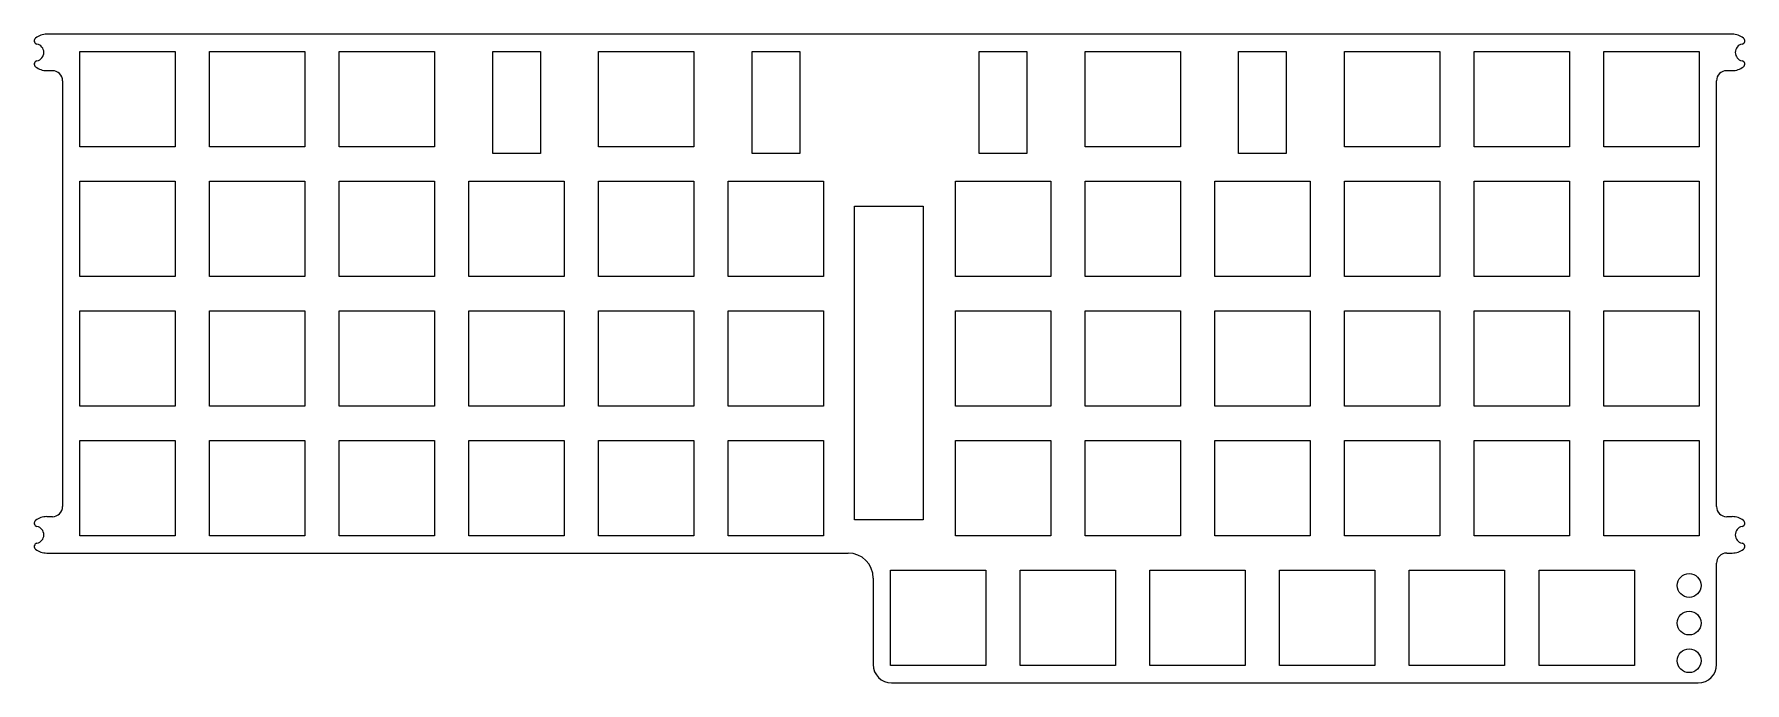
# Model space of a CAD drawing. Header units: millimetres. Extents: x -238 to 14, y -29 to 67.
import ezdxf

# ---------------------------------------------------------------- set-up
doc = ezdxf.new("R2010")
doc.units = ezdxf.units.MM
doc.layers.get('0').update_dxf_attribs({"linetype": 'CONTINUOUS'})

msp = doc.modelspace()

# ---------------------------------------------------------------- linework, layer by layer
for p, q in [((11.85, 66.67), (-235.69, 66.67)), ((-235.69, 61.33), (-234.86, 61.33)), ((11.03, 61.33), (11.85, 61.33)), ((-233.36, 59.82), (-233.36, -2.68)), ((9.52, -2.68), (9.52, 59.82)), ((-234.86, -4.18), (-235.69, -4.18)), ((11.85, -4.18), (11.03, -4.18)), ((-235.69, -9.53), (-117.98, -9.53)), ((11.03, -9.53), (11.85, -9.53)), ((9.52, -25.9), (9.52, -11.03)), ((-114.3, -13.2), (-114.3, -25.9)), ((-111.63, -28.58), (6.85, -28.58))]:
    msp.add_line(p, q)
for points in [[(-230.84, 64.15), (-216.84, 64.15), (-216.84, 50.15), (-230.84, 50.15)], [(-211.79, 64.15), (-197.79, 64.15), (-197.79, 50.15), (-211.79, 50.15)], [(-192.74, 64.15), (-178.74, 64.15), (-178.74, 50.15), (-192.74, 50.15)], [(-170.19, 49.15), (-170.19, 64.15), (-163.19, 64.15), (-163.19, 49.15)], [(-140.64, 64.15), (-140.64, 50.15), (-154.64, 50.15), (-154.64, 64.15)], [(-132.09, 64.15), (-125.09, 64.15), (-125.09, 49.15), (-132.09, 49.15)], [(-91.75, 49.15), (-98.75, 49.15), (-98.75, 64.15), (-91.75, 64.15)], [(-69.2, 50.15), (-83.2, 50.15), (-83.2, 64.15), (-69.2, 64.15)], [(-53.65, 64.15), (-53.65, 49.15), (-60.65, 49.15), (-60.65, 64.15)], [(-31.1, 50.15), (-45.1, 50.15), (-45.1, 64.15), (-31.1, 64.15)], [(-12.05, 50.15), (-26.05, 50.15), (-26.05, 64.15), (-12.05, 64.15)], [(-7, 50.15), (-7, 64.15), (7, 64.15), (7, 50.15)], [(-230.84, 45.1), (-216.84, 45.1), (-216.84, 31.1), (-230.84, 31.1)], [(-211.79, 31.1), (-211.79, 45.1), (-197.79, 45.1), (-197.79, 31.1)], [(-192.74, 45.1), (-178.74, 45.1), (-178.74, 31.1), (-192.74, 31.1)], [(-173.69, 45.1), (-159.69, 45.1), (-159.69, 31.1), (-173.69, 31.1)], [(-140.64, 31.1), (-154.64, 31.1), (-154.64, 45.1), (-140.64, 45.1)], [(-135.59, 45.1), (-121.59, 45.1), (-121.59, 31.1), (-135.59, 31.1)], [(-102.25, 31.1), (-102.25, 45.1), (-88.25, 45.1), (-88.25, 31.1)], [(-83.2, 31.1), (-83.2, 45.1), (-69.2, 45.1), (-69.2, 31.1)], [(-64.15, 45.1), (-50.15, 45.1), (-50.15, 31.1), (-64.15, 31.1)], [(-31.1, 45.1), (-31.1, 31.1), (-45.1, 31.1), (-45.1, 45.1)], [(-12.05, 31.1), (-26.05, 31.1), (-26.05, 45.1), (-12.05, 45.1)], [(7, 31.1), (-7, 31.1), (-7, 45.1), (7, 45.1)], [(-117.08, 41.44), (-106.99, 41.44), (-106.99, -4.66), (-117.08, -4.66)], [(-216.84, 26.05), (-216.84, 12.05), (-230.84, 12.05), (-230.84, 26.05)], [(-211.79, 26.05), (-197.79, 26.05), (-197.79, 12.05), (-211.79, 12.05)], [(-192.74, 26.05), (-178.74, 26.05), (-178.74, 12.05), (-192.74, 12.05)], [(-159.69, 12.05), (-173.69, 12.05), (-173.69, 26.05), (-159.69, 26.05)], [(-154.64, 12.05), (-154.64, 26.05), (-140.64, 26.05), (-140.64, 12.05)], [(-121.59, 26.05), (-121.59, 12.05), (-135.59, 12.05), (-135.59, 26.05)], [(-88.25, 12.05), (-102.25, 12.05), (-102.25, 26.05), (-88.25, 26.05)], [(-69.2, 26.05), (-69.2, 12.05), (-83.2, 12.05), (-83.2, 26.05)], [(-50.15, 12.05), (-64.15, 12.05), (-64.15, 26.05), (-50.15, 26.05)], [(-31.1, 12.05), (-45.1, 12.05), (-45.1, 26.05), (-31.1, 26.05)], [(-26.05, 26.05), (-12.05, 26.05), (-12.05, 12.05), (-26.05, 12.05)], [(7, 12.05), (-7, 12.05), (-7, 26.05), (7, 26.05)], [(-230.84, 7), (-216.84, 7), (-216.84, -7), (-230.84, -7)], [(-197.79, -7), (-211.79, -7), (-211.79, 7), (-197.79, 7)], [(-192.74, -7), (-192.74, 7), (-178.74, 7), (-178.74, -7)], [(-159.69, -7), (-173.69, -7), (-173.69, 7), (-159.69, 7)], [(-140.64, 7), (-140.64, -7), (-154.64, -7), (-154.64, 7)], [(-135.59, -7), (-135.59, 7), (-121.59, 7), (-121.59, -7)], [(-102.25, 7), (-88.25, 7), (-88.25, -7), (-102.25, -7)], [(-83.2, 7), (-69.2, 7), (-69.2, -7), (-83.2, -7)], [(-64.15, -7), (-64.15, 7), (-50.15, 7), (-50.15, -7)], [(-31.1, 7), (-31.1, -7), (-45.1, -7), (-45.1, 7)], [(-26.05, -7), (-26.05, 7), (-12.05, 7), (-12.05, -7)], [(7, -7), (-7, -7), (-7, 7), (7, 7)], [(-111.78, -26.05), (-111.78, -12.05), (-97.78, -12.05), (-97.78, -26.05)], [(-78.73, -26.05), (-92.73, -26.05), (-92.73, -12.05), (-78.73, -12.05)], [(-73.67, -26.05), (-73.67, -12.05), (-59.68, -12.05), (-59.68, -26.05)], [(-40.63, -26.05), (-54.63, -26.05), (-54.63, -12.05), (-40.63, -12.05)], [(-21.58, -12.05), (-21.58, -26.05), (-35.58, -26.05), (-35.58, -12.05)], [(-16.53, -12.05), (-2.52, -12.05), (-2.52, -26.05), (-16.53, -26.05)]]:
    msp.add_lwpolyline(points, close=True)
for centre in [(5.51, -14.28), (5.51, -19.8), (5.51, -25.33)]:
    msp.add_circle(centre, 1.75)
for centre, radius, start, end in [((-237.02, 65.72), 0.5, 127.8792, 258.8119), ((-235.69, 64), 2.68, 90, 127.8792), ((11.85, 64), 2.68, 52.1208, 90), ((13.19, 65.72), 0.5, -78.8119, 52.1208), ((-237.36, 64), 1.25, -78.8119, 78.8119), ((13.53, 64), 1.25, 101.1881, 258.8119), ((-237.02, 62.28), 0.5, 101.1881, 232.1208), ((-235.69, 64), 2.67, 232.1208, 270), ((-234.86, 59.82), 1.5, 0, 90), ((11.03, 59.82), 1.5, 90, 180), ((11.85, 64), 2.67, 270, 307.8792), ((13.19, 62.28), 0.5, -52.1208, 78.8119), ((-237.02, -5.13), 0.5, 127.8792, 258.8119), ((-235.69, -6.85), 2.68, 90, 127.8792), ((-234.86, -2.68), 1.5, -90, 0), ((11.03, -2.68), 1.5, 180, 270), ((11.85, -6.85), 2.68, 52.1208, 90), ((13.19, -5.13), 0.5, -78.8119, 52.1208), ((-237.36, -6.85), 1.25, -78.8119, 78.8119), ((13.53, -6.85), 1.25, 101.1881, 258.8119), ((-237.02, -8.57), 0.5, 101.1881, 232.1208), ((-235.69, -6.85), 2.67, 232.1208, 270), ((-117.98, -13.2), 3.68, 0, 90), ((11.03, -11.03), 1.5, 90, 180), ((11.85, -6.85), 2.67, 270, 307.8792), ((13.19, -8.57), 0.5, -52.1208, 78.8119), ((-111.63, -25.9), 2.68, 180, 270), ((6.85, -25.9), 2.68, -90, 0)]:
    msp.add_arc(centre, radius, start, end)

doc.saveas('drawing.dxf')
